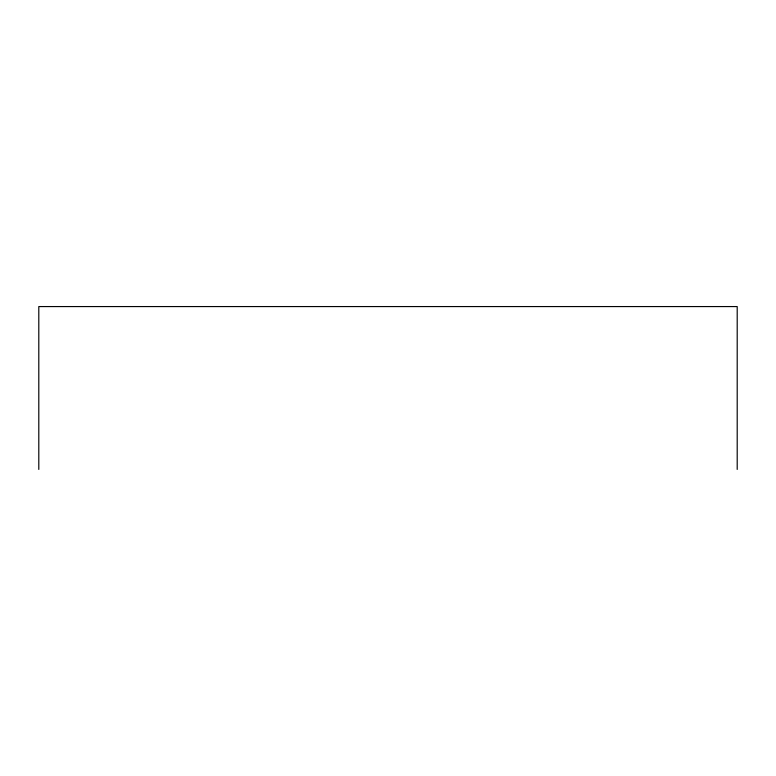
<?xml version="1.0" encoding="UTF-8"?>
<svg xmlns="http://www.w3.org/2000/svg" width="776" height="776" viewBox="0 0 776 776"><rect width="100%" height="100%" fill="white"/><g stroke="black" fill="none" stroke-linecap="round" stroke-linejoin="round"><path stroke-width="1.16" d="M737.2 469.431L737.2 306.569L38.8 306.569L38.8 469.431"/></g></svg>
